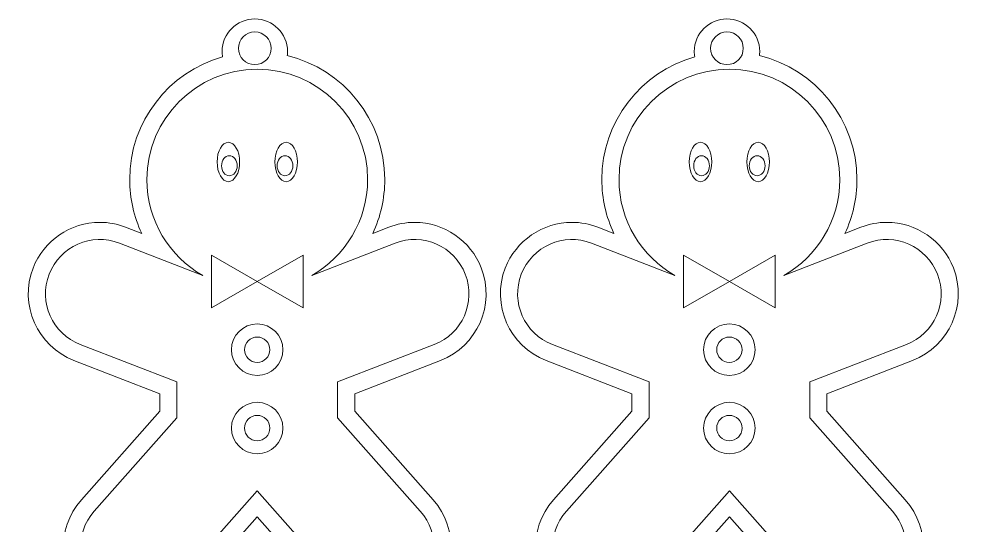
# Model space of a CAD drawing. Header units: centimetres. Extents: x -19.9 to 19.8, y -14.3 to 14.8.
# Drawn here: x -19.86 to -6.66, y 7.71 to 14.79 of the extents above; entities that cross this region are included whole.
import ezdxf

# ---------------------------------------------------------------- set-up
doc = ezdxf.new("R2010")
doc.units = ezdxf.units.CM
doc.header["$MEASUREMENT"] = 0
for name, color, linetype in [('layer 1', 7, 'Continuous'), ('layer 2', 7, 'Continuous'), ('layer 3', 7, 'Continuous')]:
    doc.layers.add(name, color=color, linetype=linetype)

msp = doc.modelspace()

# ---------------------------------------------------------------- linework, layer by layer
at = {"layer": 'layer 1', "color": 250, "lineweight": 9}
for points, knots in [([(-17.01376, 14.26094), (-17.01766, 14.28496), (-17.01969, 14.30965), (-17.01969, 14.33479), (-17.01969, 14.33479), (-17.01969, 14.58734), (-16.81494, 14.79209), (-16.56239, 14.79209), (-16.56239, 14.79209), (-16.30984, 14.79209), (-16.1051, 14.58734), (-16.1051, 14.33479), (-16.1051, 14.33479), (-16.1051, 14.31557), (-16.10629, 14.29661), (-16.10859, 14.27802)], [0, 0, 0, 0, 0.2, 0.2, 0.2, 0.2, 0.4, 0.4, 0.4, 0.4, 0.6, 0.6, 0.6, 0.6, 1, 1, 1, 1]), ([(-10.41376, 14.26094), (-10.41766, 14.28496), (-10.41969, 14.30965), (-10.41969, 14.33479), (-10.41969, 14.33479), (-10.41969, 14.58734), (-10.21494, 14.79209), (-9.96239, 14.79209), (-9.96239, 14.79209), (-9.70984, 14.79209), (-9.5051, 14.58734), (-9.5051, 14.33479), (-9.5051, 14.33479), (-9.5051, 14.31557), (-9.50629, 14.29661), (-9.50859, 14.27802)], [0, 0, 0, 0, 0.2, 0.2, 0.2, 0.2, 0.4, 0.4, 0.4, 0.4, 0.6, 0.6, 0.6, 0.6, 1, 1, 1, 1]), ([(-16.56239, 14.60917), (-16.43612, 14.60917), (-16.33375, 14.50679), (-16.33375, 14.38052), (-16.33375, 14.38052), (-16.33375, 14.25424), (-16.43612, 14.15187), (-16.56239, 14.15187), (-16.56239, 14.15187), (-16.68867, 14.15187), (-16.79104, 14.25424), (-16.79104, 14.38052), (-16.79104, 14.38052), (-16.79104, 14.50679), (-16.68867, 14.60917), (-16.56239, 14.60917)], [0, 0, 0, 0, 0.2, 0.2, 0.2, 0.2, 0.4, 0.4, 0.4, 0.4, 0.6, 0.6, 0.6, 0.6, 1, 1, 1, 1]), ([(-9.96239, 14.60917), (-9.83612, 14.60917), (-9.73375, 14.50679), (-9.73375, 14.38052), (-9.73375, 14.38052), (-9.73375, 14.25424), (-9.83612, 14.15187), (-9.96239, 14.15187), (-9.96239, 14.15187), (-10.08867, 14.15187), (-10.19104, 14.25424), (-10.19104, 14.38052), (-10.19104, 14.38052), (-10.19104, 14.50679), (-10.08867, 14.60917), (-9.96239, 14.60917)], [0, 0, 0, 0, 0.2, 0.2, 0.2, 0.2, 0.4, 0.4, 0.4, 0.4, 0.6, 0.6, 0.6, 0.6, 1, 1, 1, 1]), ([(-17.01376, 14.26094), (-17.76187, 14.04915), (-18.31158, 13.36005), (-18.31158, 12.54499), (-18.31158, 12.54499), (-18.31158, 12.28096), (-18.25249, 12.02466), (-18.14391, 11.7924), (-18.14391, 11.7924), (-18.14391, 11.7924), (-18.36794, 11.87919), (-18.36794, 11.87919), (-18.36794, 11.87919), (-18.48388, 11.92418), (-18.60524, 11.94691), (-18.72876, 11.94691), (-18.72876, 11.94691), (-19.13821, 11.94692), (-19.5129, 11.69035), (-19.66111, 11.30827), (-19.66111, 11.30827), (-19.86019, 10.79432), (-19.604, 10.21418), (-19.09003, 10.0151), (-19.09003, 10.0151), (-19.09003, 10.0151), (-17.89192, 9.55093), (-17.89192, 9.55093), (-17.89192, 9.55093), (-17.89192, 9.55093), (-17.89192, 9.30577), (-17.89192, 9.30577), (-17.89192, 9.30577), (-17.89192, 9.30577), (-18.98726, 8.06753), (-18.98726, 8.06753), (-18.98726, 8.06753), (-19.35228, 7.65477), (-19.31351, 7.02183), (-18.9008, 6.65665), (-18.9008, 6.65665), (-18.71791, 6.4949), (-18.4828, 6.40579), (-18.23883, 6.40579), (-18.23883, 6.40579), (-17.95247, 6.4058), (-17.67946, 6.52877), (-17.48979, 6.74306), (-17.48979, 6.74306), (-17.48979, 6.74306), (-16.52861, 7.82969), (-16.52861, 7.82969), (-16.52861, 7.82969), (-16.52861, 7.82969), (-15.56745, 6.74301), (-15.56745, 6.74301), (-15.56745, 6.74301), (-15.37784, 6.52877), (-15.10488, 6.40579), (-14.81846, 6.40579), (-14.81846, 6.40579), (-14.57451, 6.4058), (-14.3394, 6.49488), (-14.15646, 6.65665), (-14.15646, 6.65665), (-13.74369, 7.02189), (-13.70491, 7.65482), (-14.07005, 8.06753), (-14.07005, 8.06753), (-14.07005, 8.06753), (-15.16526, 9.30577), (-15.16526, 9.30577), (-15.16526, 9.30577), (-15.16526, 9.30577), (-15.16526, 9.55093), (-15.16526, 9.55093), (-15.16526, 9.55093), (-15.16526, 9.55093), (-13.96716, 10.01511), (-13.96716, 10.01511), (-13.96716, 10.01511), (-13.45325, 10.21424), (-13.19707, 10.79435), (-13.39615, 11.30843), (-13.39615, 11.30843), (-13.5443, 11.69036), (-13.91899, 11.94691), (-14.32855, 11.94691), (-14.32855, 11.94691), (-14.452, 11.94692), (-14.57338, 11.92415), (-14.68937, 11.87919), (-14.68937, 11.87919), (-14.68937, 11.87919), (-14.91329, 11.79242), (-14.91329, 11.79242), (-14.91329, 11.79242), (-14.80467, 12.02466), (-14.74561, 12.28095), (-14.74561, 12.54499), (-14.74561, 12.54499), (-14.74561, 13.38354), (-15.32745, 14.0887), (-16.10859, 14.27802)], [0, 0, 0, 0, 0.03703704, 0.03703704, 0.03703704, 0.03703704, 0.07407407, 0.07407407, 0.07407407, 0.07407407, 0.11111111, 0.11111111, 0.11111111, 0.11111111, 0.14814815, 0.14814815, 0.14814815, 0.14814815, 0.18518519, 0.18518519, 0.18518519, 0.18518519, 0.22222222, 0.22222222, 0.22222222, 0.22222222, 0.25925926, 0.25925926, 0.25925926, 0.25925926, 0.2962963, 0.2962963, 0.2962963, 0.2962963, 0.33333333, 0.33333333, 0.33333333, 0.33333333, 0.37037037, 0.37037037, 0.37037037, 0.37037037, 0.40740741, 0.40740741, 0.40740741, 0.40740741, 0.44444444, 0.44444444, 0.44444444, 0.44444444, 0.48148148, 0.48148148, 0.48148148, 0.48148148, 0.51851852, 0.51851852, 0.51851852, 0.51851852, 0.55555556, 0.55555556, 0.55555556, 0.55555556, 0.59259259, 0.59259259, 0.59259259, 0.59259259, 0.62962963, 0.62962963, 0.62962963, 0.62962963, 0.66666667, 0.66666667, 0.66666667, 0.66666667, 0.7037037, 0.7037037, 0.7037037, 0.7037037, 0.74074074, 0.74074074, 0.74074074, 0.74074074, 0.77777778, 0.77777778, 0.77777778, 0.77777778, 0.81481481, 0.81481481, 0.81481481, 0.81481481, 0.85185185, 0.85185185, 0.85185185, 0.85185185, 0.88888889, 0.88888889, 0.88888889, 0.88888889, 0.92592593, 0.92592593, 0.92592593, 0.92592593, 1, 1, 1, 1]), ([(-10.41376, 14.26094), (-11.16187, 14.04915), (-11.71158, 13.36005), (-11.71158, 12.54499), (-11.71158, 12.54499), (-11.71158, 12.28096), (-11.65249, 12.02466), (-11.54391, 11.7924), (-11.54391, 11.7924), (-11.54391, 11.7924), (-11.76794, 11.87919), (-11.76794, 11.87919), (-11.76794, 11.87919), (-11.88388, 11.92418), (-12.00524, 11.94691), (-12.12876, 11.94691), (-12.12876, 11.94691), (-12.53821, 11.94692), (-12.9129, 11.69035), (-13.06111, 11.30827), (-13.06111, 11.30827), (-13.26019, 10.79432), (-13.004, 10.21418), (-12.49003, 10.0151), (-12.49003, 10.0151), (-12.49003, 10.0151), (-11.29192, 9.55093), (-11.29192, 9.55093), (-11.29192, 9.55093), (-11.29192, 9.55093), (-11.29192, 9.30577), (-11.29192, 9.30577), (-11.29192, 9.30577), (-11.29192, 9.30577), (-12.38726, 8.06753), (-12.38726, 8.06753), (-12.38726, 8.06753), (-12.75228, 7.65477), (-12.71351, 7.02183), (-12.3008, 6.65665), (-12.3008, 6.65665), (-12.11791, 6.4949), (-11.8828, 6.40579), (-11.63883, 6.40579), (-11.63883, 6.40579), (-11.35247, 6.4058), (-11.07946, 6.52877), (-10.88979, 6.74306), (-10.88979, 6.74306), (-10.88979, 6.74306), (-9.92861, 7.82969), (-9.92861, 7.82969), (-9.92861, 7.82969), (-9.92861, 7.82969), (-8.96745, 6.74301), (-8.96745, 6.74301), (-8.96745, 6.74301), (-8.77784, 6.52877), (-8.50488, 6.40579), (-8.21846, 6.40579), (-8.21846, 6.40579), (-7.97451, 6.4058), (-7.7394, 6.49488), (-7.55646, 6.65665), (-7.55646, 6.65665), (-7.14369, 7.02189), (-7.10491, 7.65482), (-7.47005, 8.06753), (-7.47005, 8.06753), (-7.47005, 8.06753), (-8.56526, 9.30577), (-8.56526, 9.30577), (-8.56526, 9.30577), (-8.56526, 9.30577), (-8.56526, 9.55093), (-8.56526, 9.55093), (-8.56526, 9.55093), (-8.56526, 9.55093), (-7.36716, 10.01511), (-7.36716, 10.01511), (-7.36716, 10.01511), (-6.85325, 10.21424), (-6.59707, 10.79435), (-6.79615, 11.30843), (-6.79615, 11.30843), (-6.9443, 11.69036), (-7.31899, 11.94691), (-7.72855, 11.94691), (-7.72855, 11.94691), (-7.852, 11.94692), (-7.97338, 11.92415), (-8.08937, 11.87919), (-8.08937, 11.87919), (-8.08937, 11.87919), (-8.31329, 11.79242), (-8.31329, 11.79242), (-8.31329, 11.79242), (-8.20467, 12.02466), (-8.14561, 12.28095), (-8.14561, 12.54499), (-8.14561, 12.54499), (-8.14561, 13.38354), (-8.72745, 14.0887), (-9.50859, 14.27802)], [0, 0, 0, 0, 0.03703704, 0.03703704, 0.03703704, 0.03703704, 0.07407407, 0.07407407, 0.07407407, 0.07407407, 0.11111111, 0.11111111, 0.11111111, 0.11111111, 0.14814815, 0.14814815, 0.14814815, 0.14814815, 0.18518519, 0.18518519, 0.18518519, 0.18518519, 0.22222222, 0.22222222, 0.22222222, 0.22222222, 0.25925926, 0.25925926, 0.25925926, 0.25925926, 0.2962963, 0.2962963, 0.2962963, 0.2962963, 0.33333333, 0.33333333, 0.33333333, 0.33333333, 0.37037037, 0.37037037, 0.37037037, 0.37037037, 0.40740741, 0.40740741, 0.40740741, 0.40740741, 0.44444444, 0.44444444, 0.44444444, 0.44444444, 0.48148148, 0.48148148, 0.48148148, 0.48148148, 0.51851852, 0.51851852, 0.51851852, 0.51851852, 0.55555556, 0.55555556, 0.55555556, 0.55555556, 0.59259259, 0.59259259, 0.59259259, 0.59259259, 0.62962963, 0.62962963, 0.62962963, 0.62962963, 0.66666667, 0.66666667, 0.66666667, 0.66666667, 0.7037037, 0.7037037, 0.7037037, 0.7037037, 0.74074074, 0.74074074, 0.74074074, 0.74074074, 0.77777778, 0.77777778, 0.77777778, 0.77777778, 0.81481481, 0.81481481, 0.81481481, 0.81481481, 0.85185185, 0.85185185, 0.85185185, 0.85185185, 0.88888889, 0.88888889, 0.88888889, 0.88888889, 0.92592593, 0.92592593, 0.92592593, 0.92592593, 1, 1, 1, 1])]:
    msp.add_open_spline(points, degree=3, knots=knots, dxfattribs=at)
at = {"layer": 'layer 2', "lineweight": 9}
for points, knots in [([(-13.61995, 11.22166), (-13.77165, 11.61265), (-14.21158, 11.80687), (-14.60263, 11.65538), (-14.60263, 11.65538), (-14.60263, 11.65538), (-15.76711, 11.20412), (-15.76711, 11.20412), (-15.76711, 11.20412), (-15.30077, 11.46949), (-14.98567, 11.97008), (-14.98567, 12.54499), (-14.98567, 12.54499), (-14.98567, 13.39715), (-15.67641, 14.0879), (-16.52863, 14.0879), (-16.52863, 14.0879), (-17.38074, 14.0879), (-18.07153, 13.39715), (-18.07153, 12.54499), (-18.07153, 12.54499), (-18.07153, 11.97009), (-17.75641, 11.46949), (-17.29007, 11.20412), (-17.29007, 11.20412), (-17.29007, 11.20412), (-18.45467, 11.65539), (-18.45467, 11.65539), (-18.45467, 11.65539), (-18.84568, 11.80688), (-19.28555, 11.61264), (-19.43725, 11.22165), (-19.43725, 11.22165), (-19.58872, 10.83043), (-19.39449, 10.39049), (-19.00329, 10.23896), (-19.00329, 10.23896), (-19.00329, 10.23896), (-17.65187, 9.71536), (-17.65187, 9.71536), (-17.65187, 9.71536), (-17.65187, 9.71536), (-17.65187, 9.21483), (-17.65187, 9.21483), (-17.65187, 9.21483), (-17.65187, 9.21483), (-18.80743, 7.90853), (-18.80743, 7.90853), (-18.80743, 7.90853), (-19.08519, 7.59444), (-19.05588, 7.11437), (-18.74173, 6.83647), (-18.74173, 6.83647), (-18.42757, 6.55862), (-17.94753, 6.58802), (-17.66962, 6.90212), (-17.66962, 6.90212), (-17.66962, 6.90212), (-16.52861, 8.19202), (-16.52861, 8.19202), (-16.52861, 8.19202), (-16.52861, 8.19202), (-15.38767, 6.90212), (-15.38767, 6.90212), (-15.38767, 6.90212), (-15.10971, 6.58804), (-14.62974, 6.55862), (-14.31553, 6.83647), (-14.31553, 6.83647), (-14.00143, 7.11439), (-13.97202, 7.59443), (-14.24987, 7.90853), (-14.24987, 7.90853), (-14.24987, 7.90853), (-15.40531, 9.21483), (-15.40531, 9.21483), (-15.40531, 9.21483), (-15.40531, 9.21483), (-15.40531, 9.71536), (-15.40531, 9.71536), (-15.40531, 9.71536), (-15.40531, 9.71536), (-14.05391, 10.23899), (-14.05391, 10.23899), (-14.05391, 10.23899), (-13.6628, 10.39049), (-13.46842, 10.83043), (-13.61995, 11.22166)], [0, 0, 0, 0, 0.04347826, 0.04347826, 0.04347826, 0.04347826, 0.08695652, 0.08695652, 0.08695652, 0.08695652, 0.13043478, 0.13043478, 0.13043478, 0.13043478, 0.17391304, 0.17391304, 0.17391304, 0.17391304, 0.2173913, 0.2173913, 0.2173913, 0.2173913, 0.26086957, 0.26086957, 0.26086957, 0.26086957, 0.30434783, 0.30434783, 0.30434783, 0.30434783, 0.34782609, 0.34782609, 0.34782609, 0.34782609, 0.39130435, 0.39130435, 0.39130435, 0.39130435, 0.43478261, 0.43478261, 0.43478261, 0.43478261, 0.47826087, 0.47826087, 0.47826087, 0.47826087, 0.52173913, 0.52173913, 0.52173913, 0.52173913, 0.56521739, 0.56521739, 0.56521739, 0.56521739, 0.60869565, 0.60869565, 0.60869565, 0.60869565, 0.65217391, 0.65217391, 0.65217391, 0.65217391, 0.69565217, 0.69565217, 0.69565217, 0.69565217, 0.73913043, 0.73913043, 0.73913043, 0.73913043, 0.7826087, 0.7826087, 0.7826087, 0.7826087, 0.82608696, 0.82608696, 0.82608696, 0.82608696, 0.86956522, 0.86956522, 0.86956522, 0.86956522, 0.91304348, 0.91304348, 0.91304348, 0.91304348, 1, 1, 1, 1]), ([(-7.01995, 11.22166), (-7.17165, 11.61265), (-7.61158, 11.80687), (-8.00263, 11.65538), (-8.00263, 11.65538), (-8.00263, 11.65538), (-9.16711, 11.20412), (-9.16711, 11.20412), (-9.16711, 11.20412), (-8.70077, 11.46949), (-8.38567, 11.97008), (-8.38567, 12.54499), (-8.38567, 12.54499), (-8.38567, 13.39715), (-9.07641, 14.0879), (-9.92863, 14.0879), (-9.92863, 14.0879), (-10.78074, 14.0879), (-11.47153, 13.39715), (-11.47153, 12.54499), (-11.47153, 12.54499), (-11.47153, 11.97009), (-11.15641, 11.46949), (-10.69007, 11.20412), (-10.69007, 11.20412), (-10.69007, 11.20412), (-11.85467, 11.65539), (-11.85467, 11.65539), (-11.85467, 11.65539), (-12.24568, 11.80688), (-12.68555, 11.61264), (-12.83725, 11.22165), (-12.83725, 11.22165), (-12.98872, 10.83043), (-12.79449, 10.39049), (-12.40329, 10.23896), (-12.40329, 10.23896), (-12.40329, 10.23896), (-11.05187, 9.71536), (-11.05187, 9.71536), (-11.05187, 9.71536), (-11.05187, 9.71536), (-11.05187, 9.21483), (-11.05187, 9.21483), (-11.05187, 9.21483), (-11.05187, 9.21483), (-12.20743, 7.90853), (-12.20743, 7.90853), (-12.20743, 7.90853), (-12.48519, 7.59444), (-12.45588, 7.11437), (-12.14173, 6.83647), (-12.14173, 6.83647), (-11.82757, 6.55862), (-11.34753, 6.58802), (-11.06962, 6.90212), (-11.06962, 6.90212), (-11.06962, 6.90212), (-9.92861, 8.19202), (-9.92861, 8.19202), (-9.92861, 8.19202), (-9.92861, 8.19202), (-8.78767, 6.90212), (-8.78767, 6.90212), (-8.78767, 6.90212), (-8.50971, 6.58804), (-8.02974, 6.55862), (-7.71553, 6.83647), (-7.71553, 6.83647), (-7.40143, 7.11439), (-7.37202, 7.59443), (-7.64987, 7.90853), (-7.64987, 7.90853), (-7.64987, 7.90853), (-8.80531, 9.21483), (-8.80531, 9.21483), (-8.80531, 9.21483), (-8.80531, 9.21483), (-8.80531, 9.71536), (-8.80531, 9.71536), (-8.80531, 9.71536), (-8.80531, 9.71536), (-7.45391, 10.23899), (-7.45391, 10.23899), (-7.45391, 10.23899), (-7.0628, 10.39049), (-6.86842, 10.83043), (-7.01995, 11.22166)], [0, 0, 0, 0, 0.04347826, 0.04347826, 0.04347826, 0.04347826, 0.08695652, 0.08695652, 0.08695652, 0.08695652, 0.13043478, 0.13043478, 0.13043478, 0.13043478, 0.17391304, 0.17391304, 0.17391304, 0.17391304, 0.2173913, 0.2173913, 0.2173913, 0.2173913, 0.26086957, 0.26086957, 0.26086957, 0.26086957, 0.30434783, 0.30434783, 0.30434783, 0.30434783, 0.34782609, 0.34782609, 0.34782609, 0.34782609, 0.39130435, 0.39130435, 0.39130435, 0.39130435, 0.43478261, 0.43478261, 0.43478261, 0.43478261, 0.47826087, 0.47826087, 0.47826087, 0.47826087, 0.52173913, 0.52173913, 0.52173913, 0.52173913, 0.56521739, 0.56521739, 0.56521739, 0.56521739, 0.60869565, 0.60869565, 0.60869565, 0.60869565, 0.65217391, 0.65217391, 0.65217391, 0.65217391, 0.69565217, 0.69565217, 0.69565217, 0.69565217, 0.73913043, 0.73913043, 0.73913043, 0.73913043, 0.7826087, 0.7826087, 0.7826087, 0.7826087, 0.82608696, 0.82608696, 0.82608696, 0.82608696, 0.86956522, 0.86956522, 0.86956522, 0.86956522, 0.91304348, 0.91304348, 0.91304348, 0.91304348, 1, 1, 1, 1]), ([(-16.77461, 12.79079), (-16.77461, 12.63869), (-16.84506, 12.51519), (-16.93207, 12.51519), (-16.93207, 12.51519), (-17.01905, 12.51522), (-17.08941, 12.63866), (-17.08941, 12.79073), (-17.08941, 12.79073), (-17.08941, 12.94279), (-17.01908, 13.06626), (-16.93207, 13.06626), (-16.93207, 13.06626), (-16.84506, 13.06626), (-16.77464, 12.94279), (-16.77461, 12.79079)], [0, 0, 0, 0, 0.2, 0.2, 0.2, 0.2, 0.4, 0.4, 0.4, 0.4, 0.6, 0.6, 0.6, 0.6, 1, 1, 1, 1]), ([(-15.96769, 12.79079), (-15.96769, 12.63869), (-16.03815, 12.51519), (-16.12516, 12.51519), (-16.12516, 12.51519), (-16.21226, 12.51522), (-16.28262, 12.63866), (-16.28262, 12.79073), (-16.28262, 12.79073), (-16.28259, 12.94279), (-16.21226, 13.06626), (-16.12516, 13.06626), (-16.12516, 13.06626), (-16.03815, 13.06626), (-15.96769, 12.94279), (-15.96769, 12.79079)], [0, 0, 0, 0, 0.2, 0.2, 0.2, 0.2, 0.4, 0.4, 0.4, 0.4, 0.6, 0.6, 0.6, 0.6, 1, 1, 1, 1]), ([(-10.17461, 12.79079), (-10.17461, 12.63869), (-10.24506, 12.51519), (-10.33207, 12.51519), (-10.33207, 12.51519), (-10.41905, 12.51522), (-10.48941, 12.63866), (-10.48941, 12.79073), (-10.48941, 12.79073), (-10.48941, 12.94279), (-10.41908, 13.06626), (-10.33207, 13.06626), (-10.33207, 13.06626), (-10.24506, 13.06626), (-10.17464, 12.94279), (-10.17461, 12.79079)], [0, 0, 0, 0, 0.2, 0.2, 0.2, 0.2, 0.4, 0.4, 0.4, 0.4, 0.6, 0.6, 0.6, 0.6, 1, 1, 1, 1]), ([(-9.36769, 12.79079), (-9.36769, 12.63869), (-9.43815, 12.51519), (-9.52516, 12.51519), (-9.52516, 12.51519), (-9.61226, 12.51522), (-9.68262, 12.63866), (-9.68262, 12.79073), (-9.68262, 12.79073), (-9.68259, 12.94279), (-9.61226, 13.06626), (-9.52516, 13.06626), (-9.52516, 13.06626), (-9.43815, 13.06626), (-9.36769, 12.94279), (-9.36769, 12.79079)], [0, 0, 0, 0, 0.2, 0.2, 0.2, 0.2, 0.4, 0.4, 0.4, 0.4, 0.6, 0.6, 0.6, 0.6, 1, 1, 1, 1])]:
    msp.add_open_spline(points, degree=3, knots=knots, dxfattribs=at)
at = {"layer": 'layer 3', "color": 240, "lineweight": 9}
for points, knots in [([(-16.80749, 12.7385), (-16.80749, 12.66088), (-16.85682, 12.59785), (-16.91773, 12.59785), (-16.91773, 12.59785), (-16.97861, 12.59787), (-17.02786, 12.66087), (-17.02786, 12.73847), (-17.02786, 12.73847), (-17.02786, 12.81608), (-16.97863, 12.87909), (-16.91773, 12.87909), (-16.91773, 12.87909), (-16.85682, 12.87909), (-16.80752, 12.81608), (-16.80749, 12.7385)], [0, 0, 0, 0, 0.2, 0.2, 0.2, 0.2, 0.4, 0.4, 0.4, 0.4, 0.6, 0.6, 0.6, 0.6, 1, 1, 1, 1]), ([(-16.03044, 12.7385), (-16.03044, 12.66088), (-16.07976, 12.59785), (-16.14067, 12.59785), (-16.14067, 12.59785), (-16.20156, 12.59787), (-16.25081, 12.66087), (-16.25081, 12.73847), (-16.25081, 12.73847), (-16.25081, 12.81608), (-16.20157, 12.87909), (-16.14067, 12.87909), (-16.14067, 12.87909), (-16.07976, 12.87909), (-16.03047, 12.81608), (-16.03044, 12.7385)], [0, 0, 0, 0, 0.2, 0.2, 0.2, 0.2, 0.4, 0.4, 0.4, 0.4, 0.6, 0.6, 0.6, 0.6, 1, 1, 1, 1]), ([(-10.20749, 12.7385), (-10.20749, 12.66088), (-10.25682, 12.59785), (-10.31773, 12.59785), (-10.31773, 12.59785), (-10.37861, 12.59787), (-10.42786, 12.66087), (-10.42786, 12.73847), (-10.42786, 12.73847), (-10.42786, 12.81608), (-10.37863, 12.87909), (-10.31773, 12.87909), (-10.31773, 12.87909), (-10.25682, 12.87909), (-10.20752, 12.81608), (-10.20749, 12.7385)], [0, 0, 0, 0, 0.2, 0.2, 0.2, 0.2, 0.4, 0.4, 0.4, 0.4, 0.6, 0.6, 0.6, 0.6, 1, 1, 1, 1]), ([(-9.43044, 12.7385), (-9.43044, 12.66088), (-9.47976, 12.59785), (-9.54067, 12.59785), (-9.54067, 12.59785), (-9.60156, 12.59787), (-9.65081, 12.66087), (-9.65081, 12.73847), (-9.65081, 12.73847), (-9.65081, 12.81608), (-9.60157, 12.87909), (-9.54067, 12.87909), (-9.54067, 12.87909), (-9.47976, 12.87909), (-9.43047, 12.81608), (-9.43044, 12.7385)], [0, 0, 0, 0, 0.2, 0.2, 0.2, 0.2, 0.4, 0.4, 0.4, 0.4, 0.6, 0.6, 0.6, 0.6, 1, 1, 1, 1]), ([(-17.16846, 11.48882), (-17.16846, 11.48882), (-16.52861, 11.11936), (-16.52861, 11.11936), (-16.52861, 11.11936), (-16.52861, 11.11936), (-17.16846, 10.74991), (-17.16846, 10.74991), (-17.16846, 10.74991), (-17.16846, 10.74991), (-17.16846, 11.48882), (-17.16846, 11.48882)], [0, 0, 0, 0, 0.25, 0.25, 0.25, 0.25, 0.5, 0.5, 0.5, 0.5, 1, 1, 1, 1]), ([(-15.88872, 11.48882), (-15.88872, 11.48882), (-16.52861, 11.11936), (-16.52861, 11.11936), (-16.52861, 11.11936), (-16.52861, 11.11936), (-15.88872, 10.74991), (-15.88872, 10.74991), (-15.88872, 10.74991), (-15.88872, 10.74991), (-15.88872, 11.48882), (-15.88872, 11.48882)], [0, 0, 0, 0, 0.25, 0.25, 0.25, 0.25, 0.5, 0.5, 0.5, 0.5, 1, 1, 1, 1]), ([(-10.56846, 11.48882), (-10.56846, 11.48882), (-9.92861, 11.11936), (-9.92861, 11.11936), (-9.92861, 11.11936), (-9.92861, 11.11936), (-10.56846, 10.74991), (-10.56846, 10.74991), (-10.56846, 10.74991), (-10.56846, 10.74991), (-10.56846, 11.48882), (-10.56846, 11.48882)], [0, 0, 0, 0, 0.25, 0.25, 0.25, 0.25, 0.5, 0.5, 0.5, 0.5, 1, 1, 1, 1]), ([(-9.28872, 11.48882), (-9.28872, 11.48882), (-9.92861, 11.11936), (-9.92861, 11.11936), (-9.92861, 11.11936), (-9.92861, 11.11936), (-9.28872, 10.74991), (-9.28872, 10.74991), (-9.28872, 10.74991), (-9.28872, 10.74991), (-9.28872, 11.48882), (-9.28872, 11.48882)], [0, 0, 0, 0, 0.25, 0.25, 0.25, 0.25, 0.5, 0.5, 0.5, 0.5, 1, 1, 1, 1]), ([(-16.16854, 10.16605), (-16.16854, 9.96714), (-16.32977, 9.80592), (-16.52863, 9.80592), (-16.52863, 9.80592), (-16.72748, 9.80592), (-16.88871, 9.96713), (-16.88871, 10.16604), (-16.88871, 10.16604), (-16.88869, 10.36485), (-16.72749, 10.52607), (-16.52863, 10.52607), (-16.52863, 10.52607), (-16.32977, 10.52607), (-16.16855, 10.36484), (-16.16854, 10.16605)], [0, 0, 0, 0, 0.2, 0.2, 0.2, 0.2, 0.4, 0.4, 0.4, 0.4, 0.6, 0.6, 0.6, 0.6, 1, 1, 1, 1]), ([(-9.56854, 10.16605), (-9.56854, 9.96714), (-9.72977, 9.80592), (-9.92863, 9.80592), (-9.92863, 9.80592), (-10.12748, 9.80592), (-10.28871, 9.96713), (-10.28871, 10.16604), (-10.28871, 10.16604), (-10.28869, 10.36485), (-10.12749, 10.52607), (-9.92863, 10.52607), (-9.92863, 10.52607), (-9.72977, 10.52607), (-9.56855, 10.36484), (-9.56854, 10.16605)], [0, 0, 0, 0, 0.2, 0.2, 0.2, 0.2, 0.4, 0.4, 0.4, 0.4, 0.6, 0.6, 0.6, 0.6, 1, 1, 1, 1]), ([(-16.35149, 10.16605), (-16.35149, 10.06815), (-16.43081, 9.9888), (-16.52863, 9.9888), (-16.52863, 9.9888), (-16.62649, 9.9888), (-16.70582, 10.06811), (-16.70582, 10.16604), (-16.70582, 10.16604), (-16.70582, 10.26388), (-16.62649, 10.34318), (-16.52863, 10.34318), (-16.52863, 10.34318), (-16.43081, 10.34319), (-16.35149, 10.26385), (-16.35149, 10.16605)], [0, 0, 0, 0, 0.2, 0.2, 0.2, 0.2, 0.4, 0.4, 0.4, 0.4, 0.6, 0.6, 0.6, 0.6, 1, 1, 1, 1]), ([(-9.75149, 10.16605), (-9.75149, 10.06815), (-9.83081, 9.9888), (-9.92863, 9.9888), (-9.92863, 9.9888), (-10.02649, 9.9888), (-10.10582, 10.06811), (-10.10582, 10.16604), (-10.10582, 10.16604), (-10.10582, 10.26388), (-10.02649, 10.34318), (-9.92863, 10.34318), (-9.92863, 10.34318), (-9.83081, 10.34319), (-9.75149, 10.26385), (-9.75149, 10.16605)], [0, 0, 0, 0, 0.2, 0.2, 0.2, 0.2, 0.4, 0.4, 0.4, 0.4, 0.6, 0.6, 0.6, 0.6, 1, 1, 1, 1]), ([(-16.16854, 9.06991), (-16.16854, 8.87099), (-16.32977, 8.70971), (-16.52863, 8.70971), (-16.52863, 8.70971), (-16.72748, 8.70973), (-16.88871, 8.87099), (-16.88871, 9.0699), (-16.88871, 9.0699), (-16.88869, 9.26871), (-16.72749, 9.42993), (-16.52863, 9.42993), (-16.52863, 9.42993), (-16.32977, 9.42994), (-16.16855, 9.2687), (-16.16854, 9.06991)], [0, 0, 0, 0, 0.2, 0.2, 0.2, 0.2, 0.4, 0.4, 0.4, 0.4, 0.6, 0.6, 0.6, 0.6, 1, 1, 1, 1]), ([(-9.56854, 9.06991), (-9.56854, 8.87099), (-9.72977, 8.70971), (-9.92863, 8.70971), (-9.92863, 8.70971), (-10.12748, 8.70973), (-10.28871, 8.87099), (-10.28871, 9.0699), (-10.28871, 9.0699), (-10.28869, 9.26871), (-10.12749, 9.42993), (-9.92863, 9.42993), (-9.92863, 9.42993), (-9.72977, 9.42994), (-9.56855, 9.2687), (-9.56854, 9.06991)], [0, 0, 0, 0, 0.2, 0.2, 0.2, 0.2, 0.4, 0.4, 0.4, 0.4, 0.6, 0.6, 0.6, 0.6, 1, 1, 1, 1]), ([(-16.35149, 9.06991), (-16.35149, 8.97197), (-16.43081, 8.89265), (-16.52863, 8.89265), (-16.52863, 8.89265), (-16.62649, 8.89266), (-16.70582, 8.97197), (-16.70582, 9.0699), (-16.70582, 9.0699), (-16.70582, 9.16767), (-16.62649, 9.24704), (-16.52863, 9.24704), (-16.52863, 9.24704), (-16.43081, 9.24704), (-16.35149, 9.16767), (-16.35149, 9.06991)], [0, 0, 0, 0, 0.2, 0.2, 0.2, 0.2, 0.4, 0.4, 0.4, 0.4, 0.6, 0.6, 0.6, 0.6, 1, 1, 1, 1]), ([(-9.75149, 9.06991), (-9.75149, 8.97197), (-9.83081, 8.89265), (-9.92863, 8.89265), (-9.92863, 8.89265), (-10.02649, 8.89266), (-10.10582, 8.97197), (-10.10582, 9.0699), (-10.10582, 9.0699), (-10.10582, 9.16767), (-10.02649, 9.24704), (-9.92863, 9.24704), (-9.92863, 9.24704), (-9.83081, 9.24704), (-9.75149, 9.16767), (-9.75149, 9.06991)], [0, 0, 0, 0, 0.2, 0.2, 0.2, 0.2, 0.4, 0.4, 0.4, 0.4, 0.6, 0.6, 0.6, 0.6, 1, 1, 1, 1])]:
    msp.add_open_spline(points, degree=3, knots=knots, dxfattribs=at)

doc.saveas('drawing.dxf')
